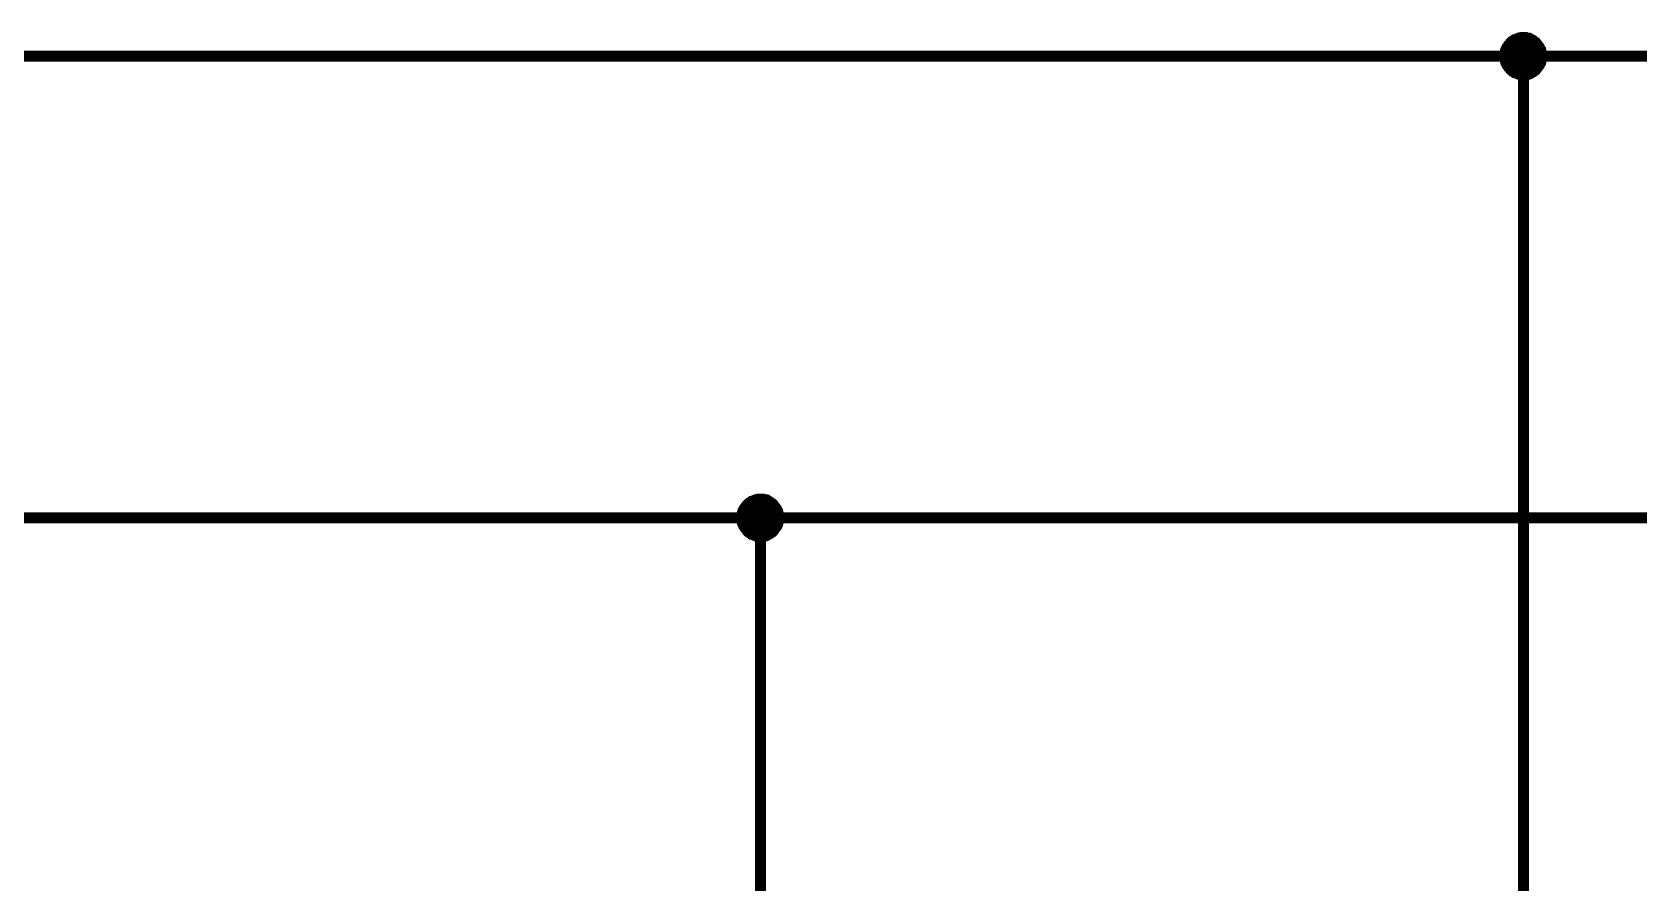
# Model space of a CAD drawing. Header units: millimetres. Extents: x 0 to 420, y 0 to 297.
# Drawn here: x 274.26 to 318.46, y 244.06 to 267.46 of the extents above; entities that cross this region are included whole.
import ezdxf

# ---------------------------------------------------------------- set-up
doc = ezdxf.new("R2010")
doc.units = ezdxf.units.MM
doc.header["$MEASUREMENT"] = 0
doc.layers.add('Sheet', color=255, linetype='Continuous')

msp = doc.modelspace()

# ---------------------------------------------------------------- linework, layer by layer
at = {"layer": 'Sheet', "color": 0}
for points, const_width in [([(314.772, 266.8), (314.772, 266.83), (314.772, 266.859), (314.772, 266.873), (314.786, 266.903), (314.786, 266.932), (314.801, 266.946), (314.801, 266.976), (314.815, 266.99), (314.815, 267.019), (314.83, 267.049), (314.845, 267.063), (314.859, 267.078), (314.874, 267.107), (314.888, 267.122), (314.903, 267.136), (314.918, 267.165), (314.932, 267.18), (314.947, 267.194), (314.976, 267.209), (314.99, 267.224), (315.02, 267.238), (315.034, 267.253), (315.063, 267.253), (315.078, 267.267), (315.107, 267.282), (315.122, 267.282), (315.151, 267.297), (315.18, 267.297), (315.209, 267.311), (315.224, 267.311), (315.253, 267.311), (315.282, 267.311)], 0.3), ([(314.772, 266.8), (314.772, 266.83), (314.772, 266.859), (314.772, 266.873), (314.786, 266.903), (314.786, 266.932), (314.801, 266.946), (314.801, 266.976), (314.815, 266.99), (314.815, 267.019), (314.83, 267.049), (314.845, 267.063), (314.859, 267.078), (314.874, 267.107), (314.888, 267.122), (314.903, 267.136), (314.918, 267.165), (314.932, 267.18), (314.947, 267.194), (314.976, 267.209), (314.99, 267.224), (315.02, 267.238), (315.034, 267.253), (315.063, 267.253), (315.078, 267.267), (315.107, 267.282), (315.122, 267.282), (315.151, 267.297), (315.18, 267.297), (315.209, 267.311), (315.224, 267.311), (315.253, 267.311), (315.282, 267.311)], 0.3), ([(314.772, 266.8), (314.772, 266.83), (314.772, 266.859), (314.772, 266.873), (314.786, 266.903), (314.786, 266.932), (314.801, 266.946), (314.801, 266.976), (314.815, 266.99), (314.815, 267.019), (314.83, 267.049), (314.845, 267.063), (314.859, 267.078), (314.874, 267.107), (314.888, 267.122), (314.903, 267.136), (314.918, 267.165), (314.932, 267.18), (314.947, 267.194), (314.976, 267.209), (314.99, 267.224), (315.02, 267.238), (315.034, 267.253), (315.063, 267.253), (315.078, 267.267), (315.107, 267.282), (315.122, 267.282), (315.151, 267.297), (315.18, 267.297), (315.209, 267.311), (315.224, 267.311), (315.253, 267.311), (315.282, 267.311)], 0.3), ([(314.772, 266.8), (314.772, 266.83), (314.772, 266.859), (314.772, 266.873), (314.786, 266.903), (314.786, 266.932), (314.801, 266.946), (314.801, 266.976), (314.815, 266.99), (314.815, 267.019), (314.83, 267.049), (314.845, 267.063), (314.859, 267.078), (314.874, 267.107), (314.888, 267.122), (314.903, 267.136), (314.918, 267.165), (314.932, 267.18), (314.947, 267.194), (314.976, 267.209), (314.99, 267.224), (315.02, 267.238), (315.034, 267.253), (315.063, 267.253), (315.078, 267.267), (315.107, 267.282), (315.122, 267.282), (315.151, 267.297), (315.18, 267.297), (315.209, 267.311), (315.224, 267.311), (315.253, 267.311), (315.282, 267.311)], 0.3), ([(314.772, 266.8), (314.772, 266.83), (314.772, 266.859), (314.772, 266.873), (314.786, 266.903), (314.786, 266.932), (314.801, 266.946), (314.801, 266.976), (314.815, 266.99), (314.815, 267.019), (314.83, 267.049), (314.845, 267.063), (314.859, 267.078), (314.874, 267.107), (314.888, 267.122), (314.903, 267.136), (314.918, 267.165), (314.932, 267.18), (314.947, 267.194), (314.976, 267.209), (314.99, 267.224), (315.02, 267.238), (315.034, 267.253), (315.063, 267.253), (315.078, 267.267), (315.107, 267.282), (315.122, 267.282), (315.151, 267.297), (315.18, 267.297), (315.209, 267.311), (315.224, 267.311), (315.253, 267.311), (315.282, 267.311)], 0.3), ([(314.772, 266.8), (314.772, 266.83), (314.772, 266.859), (314.772, 266.873), (314.786, 266.903), (314.786, 266.932), (314.801, 266.946), (314.801, 266.976), (314.815, 266.99), (314.815, 267.019), (314.83, 267.049), (314.845, 267.063), (314.859, 267.078), (314.874, 267.107), (314.888, 267.122), (314.903, 267.136), (314.918, 267.165), (314.932, 267.18), (314.947, 267.194), (314.976, 267.209), (314.99, 267.224), (315.02, 267.238), (315.034, 267.253), (315.063, 267.253), (315.078, 267.267), (315.107, 267.282), (315.122, 267.282), (315.151, 267.297), (315.18, 267.297), (315.209, 267.311), (315.224, 267.311), (315.253, 267.311), (315.282, 267.311)], 0.3), ([(315.282, 267.311), (315.282, 267.311)], 0.3), ([(315.282, 267.311), (315.311, 267.311), (315.34, 267.311), (315.355, 267.311), (315.384, 267.297), (315.413, 267.297), (315.428, 267.282), (315.457, 267.282), (315.472, 267.267), (315.501, 267.253), (315.515, 267.253), (315.545, 267.238), (315.559, 267.224), (315.574, 267.209), (315.603, 267.194), (315.618, 267.18), (315.632, 267.165), (315.647, 267.136), (315.661, 267.122), (315.676, 267.107), (315.69, 267.078), (315.705, 267.063), (315.72, 267.049), (315.734, 267.019), (315.734, 266.99), (315.749, 266.976), (315.749, 266.946), (315.763, 266.932), (315.763, 266.903), (315.778, 266.873), (315.778, 266.859), (315.778, 266.83), (315.778, 266.8)], 0.3), ([(315.282, 267.311), (315.282, 267.311)], 0.3), ([(315.282, 267.311), (315.311, 267.311), (315.34, 267.311), (315.355, 267.311), (315.384, 267.297), (315.413, 267.297), (315.428, 267.282), (315.457, 267.282), (315.472, 267.267), (315.501, 267.253), (315.515, 267.253), (315.545, 267.238), (315.559, 267.224), (315.574, 267.209), (315.603, 267.194), (315.618, 267.18), (315.632, 267.165), (315.647, 267.136), (315.661, 267.122), (315.676, 267.107), (315.69, 267.078), (315.705, 267.063), (315.72, 267.049), (315.734, 267.019), (315.734, 266.99), (315.749, 266.976), (315.749, 266.946), (315.763, 266.932), (315.763, 266.903), (315.778, 266.873), (315.778, 266.859), (315.778, 266.83), (315.778, 266.8)], 0.3), ([(315.282, 267.311), (315.282, 267.311)], 0.3), ([(315.282, 267.311), (315.311, 267.311), (315.34, 267.311), (315.355, 267.311), (315.384, 267.297), (315.413, 267.297), (315.428, 267.282), (315.457, 267.282), (315.472, 267.267), (315.501, 267.253), (315.515, 267.253), (315.545, 267.238), (315.559, 267.224), (315.574, 267.209), (315.603, 267.194), (315.618, 267.18), (315.632, 267.165), (315.647, 267.136), (315.661, 267.122), (315.676, 267.107), (315.69, 267.078), (315.705, 267.063), (315.72, 267.049), (315.734, 267.019), (315.734, 266.99), (315.749, 266.976), (315.749, 266.946), (315.763, 266.932), (315.763, 266.903), (315.778, 266.873), (315.778, 266.859), (315.778, 266.83), (315.778, 266.8)], 0.3), ([(315.282, 267.311), (315.282, 267.311)], 0.3), ([(315.282, 267.311), (315.311, 267.311), (315.34, 267.311), (315.355, 267.311), (315.384, 267.297), (315.413, 267.297), (315.428, 267.282), (315.457, 267.282), (315.472, 267.267), (315.501, 267.253), (315.515, 267.253), (315.545, 267.238), (315.559, 267.224), (315.574, 267.209), (315.603, 267.194), (315.618, 267.18), (315.632, 267.165), (315.647, 267.136), (315.661, 267.122), (315.676, 267.107), (315.69, 267.078), (315.705, 267.063), (315.72, 267.049), (315.734, 267.019), (315.734, 266.99), (315.749, 266.976), (315.749, 266.946), (315.763, 266.932), (315.763, 266.903), (315.778, 266.873), (315.778, 266.859), (315.778, 266.83), (315.778, 266.8)], 0.3), ([(315.282, 267.311), (315.282, 267.311)], 0.3), ([(315.282, 267.311), (315.311, 267.311), (315.34, 267.311), (315.355, 267.311), (315.384, 267.297), (315.413, 267.297), (315.428, 267.282), (315.457, 267.282), (315.472, 267.267), (315.501, 267.253), (315.515, 267.253), (315.545, 267.238), (315.559, 267.224), (315.574, 267.209), (315.603, 267.194), (315.618, 267.18), (315.632, 267.165), (315.647, 267.136), (315.661, 267.122), (315.676, 267.107), (315.69, 267.078), (315.705, 267.063), (315.72, 267.049), (315.734, 267.019), (315.734, 266.99), (315.749, 266.976), (315.749, 266.946), (315.763, 266.932), (315.763, 266.903), (315.778, 266.873), (315.778, 266.859), (315.778, 266.83), (315.778, 266.8)], 0.3), ([(315.282, 267.311), (315.282, 267.311)], 0.3), ([(315.282, 267.311), (315.311, 267.311), (315.34, 267.311), (315.355, 267.311), (315.384, 267.297), (315.413, 267.297), (315.428, 267.282), (315.457, 267.282), (315.472, 267.267), (315.501, 267.253), (315.515, 267.253), (315.545, 267.238), (315.559, 267.224), (315.574, 267.209), (315.603, 267.194), (315.618, 267.18), (315.632, 267.165), (315.647, 267.136), (315.661, 267.122), (315.676, 267.107), (315.69, 267.078), (315.705, 267.063), (315.72, 267.049), (315.734, 267.019), (315.734, 266.99), (315.749, 266.976), (315.749, 266.946), (315.763, 266.932), (315.763, 266.903), (315.778, 266.873), (315.778, 266.859), (315.778, 266.83), (315.778, 266.8)], 0.3), ([(167.232, 266.8), (315.282, 266.8)], 0.3), ([(315.282, 266.29), (315.253, 266.29), (315.224, 266.29), (315.209, 266.29), (315.18, 266.304), (315.151, 266.304), (315.122, 266.319), (315.107, 266.319), (315.078, 266.333), (315.063, 266.348), (315.034, 266.348), (315.02, 266.363), (314.99, 266.377), (314.976, 266.392), (314.947, 266.406), (314.932, 266.421), (314.918, 266.436), (314.903, 266.465), (314.888, 266.479), (314.874, 266.494), (314.859, 266.523), (314.845, 266.538), (314.83, 266.552), (314.815, 266.582), (314.815, 266.611), (314.801, 266.625), (314.801, 266.655), (314.786, 266.669), (314.786, 266.698), (314.772, 266.727), (314.772, 266.742), (314.772, 266.771), (314.772, 266.8)], 0.3), ([(314.772, 266.8), (314.772, 266.8)], 0.3), ([(315.282, 266.29), (315.253, 266.29), (315.224, 266.29), (315.209, 266.29), (315.18, 266.304), (315.151, 266.304), (315.122, 266.319), (315.107, 266.319), (315.078, 266.333), (315.063, 266.348), (315.034, 266.348), (315.02, 266.363), (314.99, 266.377), (314.976, 266.392), (314.947, 266.406), (314.932, 266.421), (314.918, 266.436), (314.903, 266.465), (314.888, 266.479), (314.874, 266.494), (314.859, 266.523), (314.845, 266.538), (314.83, 266.552), (314.815, 266.582), (314.815, 266.611), (314.801, 266.625), (314.801, 266.655), (314.786, 266.669), (314.786, 266.698), (314.772, 266.727), (314.772, 266.742), (314.772, 266.771), (314.772, 266.8)], 0.3), ([(314.772, 266.8), (314.772, 266.8)], 0.3), ([(315.282, 266.29), (315.253, 266.29), (315.224, 266.29), (315.209, 266.29), (315.18, 266.304), (315.151, 266.304), (315.122, 266.319), (315.107, 266.319), (315.078, 266.333), (315.063, 266.348), (315.034, 266.348), (315.02, 266.363), (314.99, 266.377), (314.976, 266.392), (314.947, 266.406), (314.932, 266.421), (314.918, 266.436), (314.903, 266.465), (314.888, 266.479), (314.874, 266.494), (314.859, 266.523), (314.845, 266.538), (314.83, 266.552), (314.815, 266.582), (314.815, 266.611), (314.801, 266.625), (314.801, 266.655), (314.786, 266.669), (314.786, 266.698), (314.772, 266.727), (314.772, 266.742), (314.772, 266.771), (314.772, 266.8)], 0.3), ([(314.772, 266.8), (314.772, 266.8)], 0.3), ([(315.282, 266.29), (315.253, 266.29), (315.224, 266.29), (315.209, 266.29), (315.18, 266.304), (315.151, 266.304), (315.122, 266.319), (315.107, 266.319), (315.078, 266.333), (315.063, 266.348), (315.034, 266.348), (315.02, 266.363), (314.99, 266.377), (314.976, 266.392), (314.947, 266.406), (314.932, 266.421), (314.918, 266.436), (314.903, 266.465), (314.888, 266.479), (314.874, 266.494), (314.859, 266.523), (314.845, 266.538), (314.83, 266.552), (314.815, 266.582), (314.815, 266.611), (314.801, 266.625), (314.801, 266.655), (314.786, 266.669), (314.786, 266.698), (314.772, 266.727), (314.772, 266.742), (314.772, 266.771), (314.772, 266.8)], 0.3), ([(314.772, 266.8), (314.772, 266.8)], 0.3), ([(315.282, 266.29), (315.253, 266.29), (315.224, 266.29), (315.209, 266.29), (315.18, 266.304), (315.151, 266.304), (315.122, 266.319), (315.107, 266.319), (315.078, 266.333), (315.063, 266.348), (315.034, 266.348), (315.02, 266.363), (314.99, 266.377), (314.976, 266.392), (314.947, 266.406), (314.932, 266.421), (314.918, 266.436), (314.903, 266.465), (314.888, 266.479), (314.874, 266.494), (314.859, 266.523), (314.845, 266.538), (314.83, 266.552), (314.815, 266.582), (314.815, 266.611), (314.801, 266.625), (314.801, 266.655), (314.786, 266.669), (314.786, 266.698), (314.772, 266.727), (314.772, 266.742), (314.772, 266.771), (314.772, 266.8)], 0.3), ([(314.772, 266.8), (314.772, 266.8)], 0.3), ([(315.282, 266.29), (315.253, 266.29), (315.224, 266.29), (315.209, 266.29), (315.18, 266.304), (315.151, 266.304), (315.122, 266.319), (315.107, 266.319), (315.078, 266.333), (315.063, 266.348), (315.034, 266.348), (315.02, 266.363), (314.99, 266.377), (314.976, 266.392), (314.947, 266.406), (314.932, 266.421), (314.918, 266.436), (314.903, 266.465), (314.888, 266.479), (314.874, 266.494), (314.859, 266.523), (314.845, 266.538), (314.83, 266.552), (314.815, 266.582), (314.815, 266.611), (314.801, 266.625), (314.801, 266.655), (314.786, 266.669), (314.786, 266.698), (314.772, 266.727), (314.772, 266.742), (314.772, 266.771), (314.772, 266.8)], 0.3), ([(314.772, 266.8), (314.772, 266.8)], 0.3), ([(314.772, 266.8), (314.772, 266.83), (314.772, 266.859), (314.772, 266.873), (314.786, 266.903), (314.786, 266.932), (314.801, 266.946), (314.801, 266.976), (314.815, 266.99), (314.815, 267.019), (314.83, 267.049), (314.845, 267.063), (314.859, 267.078), (314.874, 267.107), (314.888, 267.122), (314.903, 267.136), (314.918, 267.165), (314.932, 267.18), (314.947, 267.194), (314.976, 267.209), (314.99, 267.224), (315.02, 267.238), (315.034, 267.253), (315.063, 267.253), (315.078, 267.267), (315.107, 267.282), (315.122, 267.282), (315.151, 267.297), (315.18, 267.297), (315.209, 267.311), (315.224, 267.311), (315.253, 267.311), (315.282, 267.311)], 0.0991), ([(314.772, 266.8), (314.772, 266.83), (314.772, 266.859), (314.772, 266.873), (314.786, 266.903), (314.786, 266.932), (314.801, 266.946), (314.801, 266.976), (314.815, 266.99), (314.815, 267.019), (314.83, 267.049), (314.845, 267.063), (314.859, 267.078), (314.874, 267.107), (314.888, 267.122), (314.903, 267.136), (314.918, 267.165), (314.932, 267.18), (314.947, 267.194), (314.976, 267.209), (314.99, 267.224), (315.02, 267.238), (315.034, 267.253), (315.063, 267.253), (315.078, 267.267), (315.107, 267.282), (315.122, 267.282), (315.151, 267.297), (315.18, 267.297), (315.209, 267.311), (315.224, 267.311), (315.253, 267.311), (315.282, 267.311)], 0.0991), ([(315.778, 266.8), (315.778, 266.771), (315.778, 266.742), (315.778, 266.727), (315.763, 266.698), (315.763, 266.669), (315.749, 266.655), (315.749, 266.625), (315.734, 266.611), (315.734, 266.582), (315.72, 266.552), (315.705, 266.538), (315.69, 266.523), (315.676, 266.494), (315.661, 266.479), (315.647, 266.465), (315.632, 266.436), (315.618, 266.421), (315.603, 266.406), (315.574, 266.392), (315.559, 266.377), (315.545, 266.363), (315.515, 266.348), (315.501, 266.348), (315.472, 266.333), (315.457, 266.319), (315.428, 266.319), (315.413, 266.304), (315.384, 266.304), (315.355, 266.29), (315.34, 266.29), (315.311, 266.29), (315.282, 266.29)], 0.3), ([(315.282, 170.471), (315.282, 266.8), (325.126, 266.8)], 0.3), ([(315.778, 266.8), (315.778, 266.771), (315.778, 266.742), (315.778, 266.727), (315.763, 266.698), (315.763, 266.669), (315.749, 266.655), (315.749, 266.625), (315.734, 266.611), (315.734, 266.582), (315.72, 266.552), (315.705, 266.538), (315.69, 266.523), (315.676, 266.494), (315.661, 266.479), (315.647, 266.465), (315.632, 266.436), (315.618, 266.421), (315.603, 266.406), (315.574, 266.392), (315.559, 266.377), (315.545, 266.363), (315.515, 266.348), (315.501, 266.348), (315.472, 266.333), (315.457, 266.319), (315.428, 266.319), (315.413, 266.304), (315.384, 266.304), (315.355, 266.29), (315.34, 266.29), (315.311, 266.29), (315.282, 266.29)], 0.3), ([(315.778, 266.8), (315.778, 266.771), (315.778, 266.742), (315.778, 266.727), (315.763, 266.698), (315.763, 266.669), (315.749, 266.655), (315.749, 266.625), (315.734, 266.611), (315.734, 266.582), (315.72, 266.552), (315.705, 266.538), (315.69, 266.523), (315.676, 266.494), (315.661, 266.479), (315.647, 266.465), (315.632, 266.436), (315.618, 266.421), (315.603, 266.406), (315.574, 266.392), (315.559, 266.377), (315.545, 266.363), (315.515, 266.348), (315.501, 266.348), (315.472, 266.333), (315.457, 266.319), (315.428, 266.319), (315.413, 266.304), (315.384, 266.304), (315.355, 266.29), (315.34, 266.29), (315.311, 266.29), (315.282, 266.29)], 0.3), ([(315.778, 266.8), (315.778, 266.771), (315.778, 266.742), (315.778, 266.727), (315.763, 266.698), (315.763, 266.669), (315.749, 266.655), (315.749, 266.625), (315.734, 266.611), (315.734, 266.582), (315.72, 266.552), (315.705, 266.538), (315.69, 266.523), (315.676, 266.494), (315.661, 266.479), (315.647, 266.465), (315.632, 266.436), (315.618, 266.421), (315.603, 266.406), (315.574, 266.392), (315.559, 266.377), (315.545, 266.363), (315.515, 266.348), (315.501, 266.348), (315.472, 266.333), (315.457, 266.319), (315.428, 266.319), (315.413, 266.304), (315.384, 266.304), (315.355, 266.29), (315.34, 266.29), (315.311, 266.29), (315.282, 266.29)], 0.3), ([(315.778, 266.8), (315.778, 266.771), (315.778, 266.742), (315.778, 266.727), (315.763, 266.698), (315.763, 266.669), (315.749, 266.655), (315.749, 266.625), (315.734, 266.611), (315.734, 266.582), (315.72, 266.552), (315.705, 266.538), (315.69, 266.523), (315.676, 266.494), (315.661, 266.479), (315.647, 266.465), (315.632, 266.436), (315.618, 266.421), (315.603, 266.406), (315.574, 266.392), (315.559, 266.377), (315.545, 266.363), (315.515, 266.348), (315.501, 266.348), (315.472, 266.333), (315.457, 266.319), (315.428, 266.319), (315.413, 266.304), (315.384, 266.304), (315.355, 266.29), (315.34, 266.29), (315.311, 266.29), (315.282, 266.29)], 0.3), ([(315.778, 266.8), (315.778, 266.771), (315.778, 266.742), (315.778, 266.727), (315.763, 266.698), (315.763, 266.669), (315.749, 266.655), (315.749, 266.625), (315.734, 266.611), (315.734, 266.582), (315.72, 266.552), (315.705, 266.538), (315.69, 266.523), (315.676, 266.494), (315.661, 266.479), (315.647, 266.465), (315.632, 266.436), (315.618, 266.421), (315.603, 266.406), (315.574, 266.392), (315.559, 266.377), (315.545, 266.363), (315.515, 266.348), (315.501, 266.348), (315.472, 266.333), (315.457, 266.319), (315.428, 266.319), (315.413, 266.304), (315.384, 266.304), (315.355, 266.29), (315.34, 266.29), (315.311, 266.29), (315.282, 266.29)], 0.3), ([(315.282, 267.311), (315.282, 267.311)], 0.0991), ([(315.282, 267.311), (315.311, 267.311), (315.34, 267.311), (315.355, 267.311), (315.384, 267.297), (315.413, 267.297), (315.428, 267.282), (315.457, 267.282), (315.472, 267.267), (315.501, 267.253), (315.515, 267.253), (315.545, 267.238), (315.559, 267.224), (315.574, 267.209), (315.603, 267.194), (315.618, 267.18), (315.632, 267.165), (315.647, 267.136), (315.661, 267.122), (315.676, 267.107), (315.69, 267.078), (315.705, 267.063), (315.72, 267.049), (315.734, 267.019), (315.734, 266.99), (315.749, 266.976), (315.749, 266.946), (315.763, 266.932), (315.763, 266.903), (315.778, 266.873), (315.778, 266.859), (315.778, 266.83), (315.778, 266.8)], 0.0991), ([(315.282, 267.311), (315.282, 267.311)], 0.0991), ([(315.282, 267.311), (315.311, 267.311), (315.34, 267.311), (315.355, 267.311), (315.384, 267.297), (315.413, 267.297), (315.428, 267.282), (315.457, 267.282), (315.472, 267.267), (315.501, 267.253), (315.515, 267.253), (315.545, 267.238), (315.559, 267.224), (315.574, 267.209), (315.603, 267.194), (315.618, 267.18), (315.632, 267.165), (315.647, 267.136), (315.661, 267.122), (315.676, 267.107), (315.69, 267.078), (315.705, 267.063), (315.72, 267.049), (315.734, 267.019), (315.734, 266.99), (315.749, 266.976), (315.749, 266.946), (315.763, 266.932), (315.763, 266.903), (315.778, 266.873), (315.778, 266.859), (315.778, 266.83), (315.778, 266.8)], 0.0991), ([(315.778, 266.8), (315.778, 266.8), (315.778, 266.8), (315.778, 266.8), (315.778, 266.8), (315.778, 266.8), (315.778, 266.8), (315.778, 266.8), (315.778, 266.8), (315.778, 266.8), (315.778, 266.8), (315.778, 266.8), (315.778, 266.8), (315.778, 266.8), (315.778, 266.8), (315.778, 266.8), (315.778, 266.8), (315.778, 266.8), (315.778, 266.8), (315.778, 266.8), (315.778, 266.8), (315.778, 266.8), (315.778, 266.8), (315.778, 266.8), (315.778, 266.8), (315.778, 266.8), (315.778, 266.8), (315.778, 266.8), (315.778, 266.8), (315.778, 266.8), (315.778, 266.8), (315.778, 266.8), (315.778, 266.8)], 0.3), ([(315.778, 266.8), (315.778, 266.8)], 0.3), ([(315.778, 266.8), (315.778, 266.8), (315.778, 266.8), (315.778, 266.8), (315.778, 266.8), (315.778, 266.8), (315.778, 266.8), (315.778, 266.8), (315.778, 266.8), (315.778, 266.8), (315.778, 266.8), (315.778, 266.8), (315.778, 266.8), (315.778, 266.8), (315.778, 266.8), (315.778, 266.8), (315.778, 266.8), (315.778, 266.8), (315.778, 266.8), (315.778, 266.8), (315.778, 266.8), (315.778, 266.8), (315.778, 266.8), (315.778, 266.8), (315.778, 266.8), (315.778, 266.8), (315.778, 266.8), (315.778, 266.8), (315.778, 266.8), (315.778, 266.8), (315.778, 266.8), (315.778, 266.8), (315.778, 266.8)], 0.3), ([(315.778, 266.8), (315.778, 266.8)], 0.3), ([(315.778, 266.8), (315.778, 266.8), (315.778, 266.8), (315.778, 266.8), (315.778, 266.8), (315.778, 266.8), (315.778, 266.8), (315.778, 266.8), (315.778, 266.8), (315.778, 266.8), (315.778, 266.8), (315.778, 266.8), (315.778, 266.8), (315.778, 266.8), (315.778, 266.8), (315.778, 266.8), (315.778, 266.8), (315.778, 266.8), (315.778, 266.8), (315.778, 266.8), (315.778, 266.8), (315.778, 266.8), (315.778, 266.8), (315.778, 266.8), (315.778, 266.8), (315.778, 266.8), (315.778, 266.8), (315.778, 266.8), (315.778, 266.8), (315.778, 266.8), (315.778, 266.8), (315.778, 266.8), (315.778, 266.8)], 0.3), ([(315.778, 266.8), (315.778, 266.8)], 0.3), ([(315.778, 266.8), (315.778, 266.8), (315.778, 266.8), (315.778, 266.8), (315.778, 266.8), (315.778, 266.8), (315.778, 266.8), (315.778, 266.8), (315.778, 266.8), (315.778, 266.8), (315.778, 266.8), (315.778, 266.8), (315.778, 266.8), (315.778, 266.8), (315.778, 266.8), (315.778, 266.8), (315.778, 266.8), (315.778, 266.8), (315.778, 266.8), (315.778, 266.8), (315.778, 266.8), (315.778, 266.8), (315.778, 266.8), (315.778, 266.8), (315.778, 266.8), (315.778, 266.8), (315.778, 266.8), (315.778, 266.8), (315.778, 266.8), (315.778, 266.8), (315.778, 266.8), (315.778, 266.8), (315.778, 266.8)], 0.3), ([(315.778, 266.8), (315.778, 266.8)], 0.3), ([(315.778, 266.8), (315.778, 266.8), (315.778, 266.8), (315.778, 266.8), (315.778, 266.8), (315.778, 266.8), (315.778, 266.8), (315.778, 266.8), (315.778, 266.8), (315.778, 266.8), (315.778, 266.8), (315.778, 266.8), (315.778, 266.8), (315.778, 266.8), (315.778, 266.8), (315.778, 266.8), (315.778, 266.8), (315.778, 266.8), (315.778, 266.8), (315.778, 266.8), (315.778, 266.8), (315.778, 266.8), (315.778, 266.8), (315.778, 266.8), (315.778, 266.8), (315.778, 266.8), (315.778, 266.8), (315.778, 266.8), (315.778, 266.8), (315.778, 266.8), (315.778, 266.8), (315.778, 266.8), (315.778, 266.8)], 0.3), ([(315.778, 266.8), (315.778, 266.8)], 0.3), ([(315.778, 266.8), (315.778, 266.8), (315.778, 266.8), (315.778, 266.8), (315.778, 266.8), (315.778, 266.8), (315.778, 266.8), (315.778, 266.8), (315.778, 266.8), (315.778, 266.8), (315.778, 266.8), (315.778, 266.8), (315.778, 266.8), (315.778, 266.8), (315.778, 266.8), (315.778, 266.8), (315.778, 266.8), (315.778, 266.8), (315.778, 266.8), (315.778, 266.8), (315.778, 266.8), (315.778, 266.8), (315.778, 266.8), (315.778, 266.8), (315.778, 266.8), (315.778, 266.8), (315.778, 266.8), (315.778, 266.8), (315.778, 266.8), (315.778, 266.8), (315.778, 266.8), (315.778, 266.8), (315.778, 266.8)], 0.3), ([(315.778, 266.8), (315.778, 266.8)], 0.3), ([(315.282, 266.29), (315.253, 266.29), (315.224, 266.29), (315.209, 266.29), (315.18, 266.304), (315.151, 266.304), (315.122, 266.319), (315.107, 266.319), (315.078, 266.333), (315.063, 266.348), (315.034, 266.348), (315.02, 266.363), (314.99, 266.377), (314.976, 266.392), (314.947, 266.406), (314.932, 266.421), (314.918, 266.436), (314.903, 266.465), (314.888, 266.479), (314.874, 266.494), (314.859, 266.523), (314.845, 266.538), (314.83, 266.552), (314.815, 266.582), (314.815, 266.611), (314.801, 266.625), (314.801, 266.655), (314.786, 266.669), (314.786, 266.698), (314.772, 266.727), (314.772, 266.742), (314.772, 266.771), (314.772, 266.8)], 0.0991), ([(314.772, 266.8), (314.772, 266.8)], 0.0991), ([(315.282, 266.29), (315.253, 266.29), (315.224, 266.29), (315.209, 266.29), (315.18, 266.304), (315.151, 266.304), (315.122, 266.319), (315.107, 266.319), (315.078, 266.333), (315.063, 266.348), (315.034, 266.348), (315.02, 266.363), (314.99, 266.377), (314.976, 266.392), (314.947, 266.406), (314.932, 266.421), (314.918, 266.436), (314.903, 266.465), (314.888, 266.479), (314.874, 266.494), (314.859, 266.523), (314.845, 266.538), (314.83, 266.552), (314.815, 266.582), (314.815, 266.611), (314.801, 266.625), (314.801, 266.655), (314.786, 266.669), (314.786, 266.698), (314.772, 266.727), (314.772, 266.742), (314.772, 266.771), (314.772, 266.8)], 0.0991), ([(314.772, 266.8), (314.772, 266.8)], 0.0991), ([(315.778, 266.8), (315.778, 266.771), (315.778, 266.742), (315.778, 266.727), (315.763, 266.698), (315.763, 266.669), (315.749, 266.655), (315.749, 266.625), (315.734, 266.611), (315.734, 266.582), (315.72, 266.552), (315.705, 266.538), (315.69, 266.523), (315.676, 266.494), (315.661, 266.479), (315.647, 266.465), (315.632, 266.436), (315.618, 266.421), (315.603, 266.406), (315.574, 266.392), (315.559, 266.377), (315.545, 266.363), (315.515, 266.348), (315.501, 266.348), (315.472, 266.333), (315.457, 266.319), (315.428, 266.319), (315.413, 266.304), (315.384, 266.304), (315.355, 266.29), (315.34, 266.29), (315.311, 266.29), (315.282, 266.29)], 0.0991), ([(315.778, 266.8), (315.778, 266.771), (315.778, 266.742), (315.778, 266.727), (315.763, 266.698), (315.763, 266.669), (315.749, 266.655), (315.749, 266.625), (315.734, 266.611), (315.734, 266.582), (315.72, 266.552), (315.705, 266.538), (315.69, 266.523), (315.676, 266.494), (315.661, 266.479), (315.647, 266.465), (315.632, 266.436), (315.618, 266.421), (315.603, 266.406), (315.574, 266.392), (315.559, 266.377), (315.545, 266.363), (315.515, 266.348), (315.501, 266.348), (315.472, 266.333), (315.457, 266.319), (315.428, 266.319), (315.413, 266.304), (315.384, 266.304), (315.355, 266.29), (315.34, 266.29), (315.311, 266.29), (315.282, 266.29)], 0.0991), ([(315.778, 266.8), (315.778, 266.8), (315.778, 266.8), (315.778, 266.8), (315.778, 266.8), (315.778, 266.8), (315.778, 266.8), (315.778, 266.8), (315.778, 266.8), (315.778, 266.8), (315.778, 266.8), (315.778, 266.8), (315.778, 266.8), (315.778, 266.8), (315.778, 266.8), (315.778, 266.8), (315.778, 266.8), (315.778, 266.8), (315.778, 266.8), (315.778, 266.8), (315.778, 266.8), (315.778, 266.8), (315.778, 266.8), (315.778, 266.8), (315.778, 266.8), (315.778, 266.8), (315.778, 266.8), (315.778, 266.8), (315.778, 266.8), (315.778, 266.8), (315.778, 266.8), (315.778, 266.8), (315.778, 266.8)], 0.0991), ([(315.778, 266.8), (315.778, 266.8)], 0.0991), ([(315.778, 266.8), (315.778, 266.8), (315.778, 266.8), (315.778, 266.8), (315.778, 266.8), (315.778, 266.8), (315.778, 266.8), (315.778, 266.8), (315.778, 266.8), (315.778, 266.8), (315.778, 266.8), (315.778, 266.8), (315.778, 266.8), (315.778, 266.8), (315.778, 266.8), (315.778, 266.8), (315.778, 266.8), (315.778, 266.8), (315.778, 266.8), (315.778, 266.8), (315.778, 266.8), (315.778, 266.8), (315.778, 266.8), (315.778, 266.8), (315.778, 266.8), (315.778, 266.8), (315.778, 266.8), (315.778, 266.8), (315.778, 266.8), (315.778, 266.8), (315.778, 266.8), (315.778, 266.8), (315.778, 266.8)], 0.0991), ([(315.778, 266.8), (315.778, 266.8)], 0.0991), ([(293.786, 254.104), (293.786, 254.134), (293.786, 254.163), (293.786, 254.177), (293.801, 254.207), (293.801, 254.236), (293.815, 254.25), (293.815, 254.28), (293.83, 254.294), (293.83, 254.323), (293.845, 254.352), (293.859, 254.367), (293.874, 254.382), (293.888, 254.411), (293.903, 254.425), (293.918, 254.44), (293.932, 254.469), (293.947, 254.484), (293.961, 254.498), (293.99, 254.513), (294.005, 254.528), (294.034, 254.542), (294.049, 254.557), (294.078, 254.557), (294.093, 254.571), (294.122, 254.586), (294.136, 254.586), (294.165, 254.601), (294.195, 254.601), (294.224, 254.615), (294.238, 254.615), (294.268, 254.615), (294.297, 254.615)], 0.3), ([(293.786, 254.104), (293.786, 254.134), (293.786, 254.163), (293.786, 254.177), (293.801, 254.207), (293.801, 254.236), (293.815, 254.25), (293.815, 254.28), (293.83, 254.294), (293.83, 254.323), (293.845, 254.352), (293.859, 254.367), (293.874, 254.382), (293.888, 254.411), (293.903, 254.425), (293.918, 254.44), (293.932, 254.469), (293.947, 254.484), (293.961, 254.498), (293.99, 254.513), (294.005, 254.528), (294.034, 254.542), (294.049, 254.557), (294.078, 254.557), (294.093, 254.571), (294.122, 254.586), (294.136, 254.586), (294.165, 254.601), (294.195, 254.601), (294.224, 254.615), (294.238, 254.615), (294.268, 254.615), (294.297, 254.615)], 0.3), ([(293.786, 254.104), (293.786, 254.134), (293.786, 254.163), (293.786, 254.177), (293.801, 254.207), (293.801, 254.236), (293.815, 254.25), (293.815, 254.28), (293.83, 254.294), (293.83, 254.323), (293.845, 254.352), (293.859, 254.367), (293.874, 254.382), (293.888, 254.411), (293.903, 254.425), (293.918, 254.44), (293.932, 254.469), (293.947, 254.484), (293.961, 254.498), (293.99, 254.513), (294.005, 254.528), (294.034, 254.542), (294.049, 254.557), (294.078, 254.557), (294.093, 254.571), (294.122, 254.586), (294.136, 254.586), (294.165, 254.601), (294.195, 254.601), (294.224, 254.615), (294.238, 254.615), (294.268, 254.615), (294.297, 254.615)], 0.3), ([(293.786, 254.104), (293.786, 254.134), (293.786, 254.163), (293.786, 254.177), (293.801, 254.207), (293.801, 254.236), (293.815, 254.25), (293.815, 254.28), (293.83, 254.294), (293.83, 254.323), (293.845, 254.352), (293.859, 254.367), (293.874, 254.382), (293.888, 254.411), (293.903, 254.425), (293.918, 254.44), (293.932, 254.469), (293.947, 254.484), (293.961, 254.498), (293.99, 254.513), (294.005, 254.528), (294.034, 254.542), (294.049, 254.557), (294.078, 254.557), (294.093, 254.571), (294.122, 254.586), (294.136, 254.586), (294.165, 254.601), (294.195, 254.601), (294.224, 254.615), (294.238, 254.615), (294.268, 254.615), (294.297, 254.615)], 0.3), ([(293.786, 254.104), (293.786, 254.134), (293.786, 254.163), (293.786, 254.177), (293.801, 254.207), (293.801, 254.236), (293.815, 254.25), (293.815, 254.28), (293.83, 254.294), (293.83, 254.323), (293.845, 254.352), (293.859, 254.367), (293.874, 254.382), (293.888, 254.411), (293.903, 254.425), (293.918, 254.44), (293.932, 254.469), (293.947, 254.484), (293.961, 254.498), (293.99, 254.513), (294.005, 254.528), (294.034, 254.542), (294.049, 254.557), (294.078, 254.557), (294.093, 254.571), (294.122, 254.586), (294.136, 254.586), (294.165, 254.601), (294.195, 254.601), (294.224, 254.615), (294.238, 254.615), (294.268, 254.615), (294.297, 254.615)], 0.3), ([(293.786, 254.104), (293.786, 254.134), (293.786, 254.163), (293.786, 254.177), (293.801, 254.207), (293.801, 254.236), (293.815, 254.25), (293.815, 254.28), (293.83, 254.294), (293.83, 254.323), (293.845, 254.352), (293.859, 254.367), (293.874, 254.382), (293.888, 254.411), (293.903, 254.425), (293.918, 254.44), (293.932, 254.469), (293.947, 254.484), (293.961, 254.498), (293.99, 254.513), (294.005, 254.528), (294.034, 254.542), (294.049, 254.557), (294.078, 254.557), (294.093, 254.571), (294.122, 254.586), (294.136, 254.586), (294.165, 254.601), (294.195, 254.601), (294.224, 254.615), (294.238, 254.615), (294.268, 254.615), (294.297, 254.615)], 0.3), ([(293.786, 254.104), (293.786, 254.134), (293.786, 254.163), (293.786, 254.177), (293.801, 254.207), (293.801, 254.236), (293.815, 254.25), (293.815, 254.28), (293.83, 254.294), (293.83, 254.323), (293.845, 254.352), (293.859, 254.367), (293.874, 254.382), (293.888, 254.411), (293.903, 254.425), (293.918, 254.44), (293.932, 254.469), (293.947, 254.484), (293.961, 254.498), (293.99, 254.513), (294.005, 254.528), (294.034, 254.542), (294.049, 254.557), (294.078, 254.557), (294.093, 254.571), (294.122, 254.586), (294.136, 254.586), (294.165, 254.601), (294.195, 254.601), (294.224, 254.615), (294.238, 254.615), (294.268, 254.615), (294.297, 254.615)], 0.0991), ([(293.786, 254.104), (293.786, 254.134), (293.786, 254.163), (293.786, 254.177), (293.801, 254.207), (293.801, 254.236), (293.815, 254.25), (293.815, 254.28), (293.83, 254.294), (293.83, 254.323), (293.845, 254.352), (293.859, 254.367), (293.874, 254.382), (293.888, 254.411), (293.903, 254.425), (293.918, 254.44), (293.932, 254.469), (293.947, 254.484), (293.961, 254.498), (293.99, 254.513), (294.005, 254.528), (294.034, 254.542), (294.049, 254.557), (294.078, 254.557), (294.093, 254.571), (294.122, 254.586), (294.136, 254.586), (294.165, 254.601), (294.195, 254.601), (294.224, 254.615), (294.238, 254.615), (294.268, 254.615), (294.297, 254.615)], 0.0991), ([(294.297, 254.615), (294.297, 254.615)], 0.3), ([(294.297, 254.615), (294.326, 254.615), (294.355, 254.615), (294.37, 254.615), (294.399, 254.601), (294.428, 254.601), (294.443, 254.586), (294.472, 254.586), (294.486, 254.571), (294.515, 254.557), (294.53, 254.557), (294.559, 254.542), (294.574, 254.528), (294.588, 254.513), (294.618, 254.498), (294.632, 254.484), (294.647, 254.469), (294.661, 254.44), (294.676, 254.425), (294.69, 254.411), (294.705, 254.382), (294.72, 254.367), (294.734, 254.352), (294.749, 254.323), (294.749, 254.294), (294.763, 254.28), (294.763, 254.25), (294.778, 254.236), (294.778, 254.207), (294.793, 254.177), (294.793, 254.163), (294.793, 254.134), (294.793, 254.104)], 0.3), ([(294.297, 254.615), (294.297, 254.615)], 0.3), ([(294.297, 254.615), (294.326, 254.615), (294.355, 254.615), (294.37, 254.615), (294.399, 254.601), (294.428, 254.601), (294.443, 254.586), (294.472, 254.586), (294.486, 254.571), (294.515, 254.557), (294.53, 254.557), (294.559, 254.542), (294.574, 254.528), (294.588, 254.513), (294.618, 254.498), (294.632, 254.484), (294.647, 254.469), (294.661, 254.44), (294.676, 254.425), (294.69, 254.411), (294.705, 254.382), (294.72, 254.367), (294.734, 254.352), (294.749, 254.323), (294.749, 254.294), (294.763, 254.28), (294.763, 254.25), (294.778, 254.236), (294.778, 254.207), (294.793, 254.177), (294.793, 254.163), (294.793, 254.134), (294.793, 254.104)], 0.3), ([(294.297, 254.615), (294.297, 254.615)], 0.3), ([(294.297, 254.615), (294.326, 254.615), (294.355, 254.615), (294.37, 254.615), (294.399, 254.601), (294.428, 254.601), (294.443, 254.586), (294.472, 254.586), (294.486, 254.571), (294.515, 254.557), (294.53, 254.557), (294.559, 254.542), (294.574, 254.528), (294.588, 254.513), (294.618, 254.498), (294.632, 254.484), (294.647, 254.469), (294.661, 254.44), (294.676, 254.425), (294.69, 254.411), (294.705, 254.382), (294.72, 254.367), (294.734, 254.352), (294.749, 254.323), (294.749, 254.294), (294.763, 254.28), (294.763, 254.25), (294.778, 254.236), (294.778, 254.207), (294.793, 254.177), (294.793, 254.163), (294.793, 254.134), (294.793, 254.104)], 0.3), ([(294.297, 254.615), (294.297, 254.615)], 0.3), ([(294.297, 254.615), (294.326, 254.615), (294.355, 254.615), (294.37, 254.615), (294.399, 254.601), (294.428, 254.601), (294.443, 254.586), (294.472, 254.586), (294.486, 254.571), (294.515, 254.557), (294.53, 254.557), (294.559, 254.542), (294.574, 254.528), (294.588, 254.513), (294.618, 254.498), (294.632, 254.484), (294.647, 254.469), (294.661, 254.44), (294.676, 254.425), (294.69, 254.411), (294.705, 254.382), (294.72, 254.367), (294.734, 254.352), (294.749, 254.323), (294.749, 254.294), (294.763, 254.28), (294.763, 254.25), (294.778, 254.236), (294.778, 254.207), (294.793, 254.177), (294.793, 254.163), (294.793, 254.134), (294.793, 254.104)], 0.3), ([(294.297, 254.615), (294.297, 254.615)], 0.3), ([(294.297, 254.615), (294.326, 254.615), (294.355, 254.615), (294.37, 254.615), (294.399, 254.601), (294.428, 254.601), (294.443, 254.586), (294.472, 254.586), (294.486, 254.571), (294.515, 254.557), (294.53, 254.557), (294.559, 254.542), (294.574, 254.528), (294.588, 254.513), (294.618, 254.498), (294.632, 254.484), (294.647, 254.469), (294.661, 254.44), (294.676, 254.425), (294.69, 254.411), (294.705, 254.382), (294.72, 254.367), (294.734, 254.352), (294.749, 254.323), (294.749, 254.294), (294.763, 254.28), (294.763, 254.25), (294.778, 254.236), (294.778, 254.207), (294.793, 254.177), (294.793, 254.163), (294.793, 254.134), (294.793, 254.104)], 0.3), ([(294.297, 254.615), (294.297, 254.615)], 0.3), ([(294.297, 254.615), (294.326, 254.615), (294.355, 254.615), (294.37, 254.615), (294.399, 254.601), (294.428, 254.601), (294.443, 254.586), (294.472, 254.586), (294.486, 254.571), (294.515, 254.557), (294.53, 254.557), (294.559, 254.542), (294.574, 254.528), (294.588, 254.513), (294.618, 254.498), (294.632, 254.484), (294.647, 254.469), (294.661, 254.44), (294.676, 254.425), (294.69, 254.411), (294.705, 254.382), (294.72, 254.367), (294.734, 254.352), (294.749, 254.323), (294.749, 254.294), (294.763, 254.28), (294.763, 254.25), (294.778, 254.236), (294.778, 254.207), (294.793, 254.177), (294.793, 254.163), (294.793, 254.134), (294.793, 254.104)], 0.3), ([(294.297, 254.615), (294.297, 254.615)], 0.0991), ([(294.297, 254.615), (294.326, 254.615), (294.355, 254.615), (294.37, 254.615), (294.399, 254.601), (294.428, 254.601), (294.443, 254.586), (294.472, 254.586), (294.486, 254.571), (294.515, 254.557), (294.53, 254.557), (294.559, 254.542), (294.574, 254.528), (294.588, 254.513), (294.618, 254.498), (294.632, 254.484), (294.647, 254.469), (294.661, 254.44), (294.676, 254.425), (294.69, 254.411), (294.705, 254.382), (294.72, 254.367), (294.734, 254.352), (294.749, 254.323), (294.749, 254.294), (294.763, 254.28), (294.763, 254.25), (294.778, 254.236), (294.778, 254.207), (294.793, 254.177), (294.793, 254.163), (294.793, 254.134), (294.793, 254.104)], 0.0991), ([(294.297, 254.615), (294.297, 254.615)], 0.0991), ([(294.297, 254.615), (294.326, 254.615), (294.355, 254.615), (294.37, 254.615), (294.399, 254.601), (294.428, 254.601), (294.443, 254.586), (294.472, 254.586), (294.486, 254.571), (294.515, 254.557), (294.53, 254.557), (294.559, 254.542), (294.574, 254.528), (294.588, 254.513), (294.618, 254.498), (294.632, 254.484), (294.647, 254.469), (294.661, 254.44), (294.676, 254.425), (294.69, 254.411), (294.705, 254.382), (294.72, 254.367), (294.734, 254.352), (294.749, 254.323), (294.749, 254.294), (294.763, 254.28), (294.763, 254.25), (294.778, 254.236), (294.778, 254.207), (294.793, 254.177), (294.793, 254.163), (294.793, 254.134), (294.793, 254.104)], 0.0991), ([(167.232, 254.104), (294.297, 254.104)], 0.3), ([(294.297, 253.594), (294.268, 253.594), (294.238, 253.594), (294.224, 253.594), (294.195, 253.608), (294.165, 253.608), (294.136, 253.623), (294.122, 253.623), (294.093, 253.637), (294.078, 253.652), (294.049, 253.652), (294.034, 253.667), (294.005, 253.681), (293.99, 253.696), (293.961, 253.71), (293.947, 253.725), (293.932, 253.74), (293.918, 253.769), (293.903, 253.783), (293.888, 253.798), (293.874, 253.827), (293.859, 253.842), (293.845, 253.856), (293.83, 253.886), (293.83, 253.915), (293.815, 253.929), (293.815, 253.958), (293.801, 253.973), (293.801, 254.002), (293.786, 254.031), (293.786, 254.046), (293.786, 254.075), (293.786, 254.104)], 0.3), ([(293.786, 254.104), (293.786, 254.104)], 0.3), ([(294.297, 253.594), (294.268, 253.594), (294.238, 253.594), (294.224, 253.594), (294.195, 253.608), (294.165, 253.608), (294.136, 253.623), (294.122, 253.623), (294.093, 253.637), (294.078, 253.652), (294.049, 253.652), (294.034, 253.667), (294.005, 253.681), (293.99, 253.696), (293.961, 253.71), (293.947, 253.725), (293.932, 253.74), (293.918, 253.769), (293.903, 253.783), (293.888, 253.798), (293.874, 253.827), (293.859, 253.842), (293.845, 253.856), (293.83, 253.886), (293.83, 253.915), (293.815, 253.929), (293.815, 253.958), (293.801, 253.973), (293.801, 254.002), (293.786, 254.031), (293.786, 254.046), (293.786, 254.075), (293.786, 254.104)], 0.3), ([(293.786, 254.104), (293.786, 254.104)], 0.3), ([(294.297, 253.594), (294.268, 253.594), (294.238, 253.594), (294.224, 253.594), (294.195, 253.608), (294.165, 253.608), (294.136, 253.623), (294.122, 253.623), (294.093, 253.637), (294.078, 253.652), (294.049, 253.652), (294.034, 253.667), (294.005, 253.681), (293.99, 253.696), (293.961, 253.71), (293.947, 253.725), (293.932, 253.74), (293.918, 253.769), (293.903, 253.783), (293.888, 253.798), (293.874, 253.827), (293.859, 253.842), (293.845, 253.856), (293.83, 253.886), (293.83, 253.915), (293.815, 253.929), (293.815, 253.958), (293.801, 253.973), (293.801, 254.002), (293.786, 254.031), (293.786, 254.046), (293.786, 254.075), (293.786, 254.104)], 0.3), ([(293.786, 254.104), (293.786, 254.104)], 0.3), ([(294.297, 253.594), (294.268, 253.594), (294.238, 253.594), (294.224, 253.594), (294.195, 253.608), (294.165, 253.608), (294.136, 253.623), (294.122, 253.623), (294.093, 253.637), (294.078, 253.652), (294.049, 253.652), (294.034, 253.667), (294.005, 253.681), (293.99, 253.696), (293.961, 253.71), (293.947, 253.725), (293.932, 253.74), (293.918, 253.769), (293.903, 253.783), (293.888, 253.798), (293.874, 253.827), (293.859, 253.842), (293.845, 253.856), (293.83, 253.886), (293.83, 253.915), (293.815, 253.929), (293.815, 253.958), (293.801, 253.973), (293.801, 254.002), (293.786, 254.031), (293.786, 254.046), (293.786, 254.075), (293.786, 254.104)], 0.3), ([(293.786, 254.104), (293.786, 254.104)], 0.3), ([(294.297, 253.594), (294.268, 253.594), (294.238, 253.594), (294.224, 253.594), (294.195, 253.608), (294.165, 253.608), (294.136, 253.623), (294.122, 253.623), (294.093, 253.637), (294.078, 253.652), (294.049, 253.652), (294.034, 253.667), (294.005, 253.681), (293.99, 253.696), (293.961, 253.71), (293.947, 253.725), (293.932, 253.74), (293.918, 253.769), (293.903, 253.783), (293.888, 253.798), (293.874, 253.827), (293.859, 253.842), (293.845, 253.856), (293.83, 253.886), (293.83, 253.915), (293.815, 253.929), (293.815, 253.958), (293.801, 253.973), (293.801, 254.002), (293.786, 254.031), (293.786, 254.046), (293.786, 254.075), (293.786, 254.104)], 0.3), ([(293.786, 254.104), (293.786, 254.104)], 0.3), ([(294.297, 253.594), (294.268, 253.594), (294.238, 253.594), (294.224, 253.594), (294.195, 253.608), (294.165, 253.608), (294.136, 253.623), (294.122, 253.623), (294.093, 253.637), (294.078, 253.652), (294.049, 253.652), (294.034, 253.667), (294.005, 253.681), (293.99, 253.696), (293.961, 253.71), (293.947, 253.725), (293.932, 253.74), (293.918, 253.769), (293.903, 253.783), (293.888, 253.798), (293.874, 253.827), (293.859, 253.842), (293.845, 253.856), (293.83, 253.886), (293.83, 253.915), (293.815, 253.929), (293.815, 253.958), (293.801, 253.973), (293.801, 254.002), (293.786, 254.031), (293.786, 254.046), (293.786, 254.075), (293.786, 254.104)], 0.3), ([(293.786, 254.104), (293.786, 254.104)], 0.3), ([(294.297, 253.594), (294.268, 253.594), (294.238, 253.594), (294.224, 253.594), (294.195, 253.608), (294.165, 253.608), (294.136, 253.623), (294.122, 253.623), (294.093, 253.637), (294.078, 253.652), (294.049, 253.652), (294.034, 253.667), (294.005, 253.681), (293.99, 253.696), (293.961, 253.71), (293.947, 253.725), (293.932, 253.74), (293.918, 253.769), (293.903, 253.783), (293.888, 253.798), (293.874, 253.827), (293.859, 253.842), (293.845, 253.856), (293.83, 253.886), (293.83, 253.915), (293.815, 253.929), (293.815, 253.958), (293.801, 253.973), (293.801, 254.002), (293.786, 254.031), (293.786, 254.046), (293.786, 254.075), (293.786, 254.104)], 0.0991), ([(293.786, 254.104), (293.786, 254.104)], 0.0991), ([(294.297, 253.594), (294.268, 253.594), (294.238, 253.594), (294.224, 253.594), (294.195, 253.608), (294.165, 253.608), (294.136, 253.623), (294.122, 253.623), (294.093, 253.637), (294.078, 253.652), (294.049, 253.652), (294.034, 253.667), (294.005, 253.681), (293.99, 253.696), (293.961, 253.71), (293.947, 253.725), (293.932, 253.74), (293.918, 253.769), (293.903, 253.783), (293.888, 253.798), (293.874, 253.827), (293.859, 253.842), (293.845, 253.856), (293.83, 253.886), (293.83, 253.915), (293.815, 253.929), (293.815, 253.958), (293.801, 253.973), (293.801, 254.002), (293.786, 254.031), (293.786, 254.046), (293.786, 254.075), (293.786, 254.104)], 0.0991), ([(293.786, 254.104), (293.786, 254.104)], 0.0991), ([(294.793, 254.104), (294.793, 254.075), (294.793, 254.046), (294.793, 254.031), (294.778, 254.002), (294.778, 253.973), (294.763, 253.958), (294.763, 253.929), (294.749, 253.915), (294.749, 253.886), (294.734, 253.856), (294.72, 253.842), (294.705, 253.827), (294.69, 253.798), (294.676, 253.783), (294.661, 253.769), (294.647, 253.74), (294.632, 253.725), (294.618, 253.71), (294.588, 253.696), (294.574, 253.681), (294.559, 253.667), (294.53, 253.652), (294.515, 253.652), (294.486, 253.637), (294.472, 253.623), (294.443, 253.623), (294.428, 253.608), (294.399, 253.608), (294.37, 253.594), (294.355, 253.594), (294.326, 253.594), (294.297, 253.594)], 0.3), ([(294.297, 170.471), (294.297, 254.104), (325.126, 254.104)], 0.3), ([(294.793, 254.104), (294.793, 254.075), (294.793, 254.046), (294.793, 254.031), (294.778, 254.002), (294.778, 253.973), (294.763, 253.958), (294.763, 253.929), (294.749, 253.915), (294.749, 253.886), (294.734, 253.856), (294.72, 253.842), (294.705, 253.827), (294.69, 253.798), (294.676, 253.783), (294.661, 253.769), (294.647, 253.74), (294.632, 253.725), (294.618, 253.71), (294.588, 253.696), (294.574, 253.681), (294.559, 253.667), (294.53, 253.652), (294.515, 253.652), (294.486, 253.637), (294.472, 253.623), (294.443, 253.623), (294.428, 253.608), (294.399, 253.608), (294.37, 253.594), (294.355, 253.594), (294.326, 253.594), (294.297, 253.594)], 0.3), ([(294.793, 254.104), (294.793, 254.075), (294.793, 254.046), (294.793, 254.031), (294.778, 254.002), (294.778, 253.973), (294.763, 253.958), (294.763, 253.929), (294.749, 253.915), (294.749, 253.886), (294.734, 253.856), (294.72, 253.842), (294.705, 253.827), (294.69, 253.798), (294.676, 253.783), (294.661, 253.769), (294.647, 253.74), (294.632, 253.725), (294.618, 253.71), (294.588, 253.696), (294.574, 253.681), (294.559, 253.667), (294.53, 253.652), (294.515, 253.652), (294.486, 253.637), (294.472, 253.623), (294.443, 253.623), (294.428, 253.608), (294.399, 253.608), (294.37, 253.594), (294.355, 253.594), (294.326, 253.594), (294.297, 253.594)], 0.3), ([(294.793, 254.104), (294.793, 254.075), (294.793, 254.046), (294.793, 254.031), (294.778, 254.002), (294.778, 253.973), (294.763, 253.958), (294.763, 253.929), (294.749, 253.915), (294.749, 253.886), (294.734, 253.856), (294.72, 253.842), (294.705, 253.827), (294.69, 253.798), (294.676, 253.783), (294.661, 253.769), (294.647, 253.74), (294.632, 253.725), (294.618, 253.71), (294.588, 253.696), (294.574, 253.681), (294.559, 253.667), (294.53, 253.652), (294.515, 253.652), (294.486, 253.637), (294.472, 253.623), (294.443, 253.623), (294.428, 253.608), (294.399, 253.608), (294.37, 253.594), (294.355, 253.594), (294.326, 253.594), (294.297, 253.594)], 0.3), ([(294.793, 254.104), (294.793, 254.075), (294.793, 254.046), (294.793, 254.031), (294.778, 254.002), (294.778, 253.973), (294.763, 253.958), (294.763, 253.929), (294.749, 253.915), (294.749, 253.886), (294.734, 253.856), (294.72, 253.842), (294.705, 253.827), (294.69, 253.798), (294.676, 253.783), (294.661, 253.769), (294.647, 253.74), (294.632, 253.725), (294.618, 253.71), (294.588, 253.696), (294.574, 253.681), (294.559, 253.667), (294.53, 253.652), (294.515, 253.652), (294.486, 253.637), (294.472, 253.623), (294.443, 253.623), (294.428, 253.608), (294.399, 253.608), (294.37, 253.594), (294.355, 253.594), (294.326, 253.594), (294.297, 253.594)], 0.3), ([(294.793, 254.104), (294.793, 254.075), (294.793, 254.046), (294.793, 254.031), (294.778, 254.002), (294.778, 253.973), (294.763, 253.958), (294.763, 253.929), (294.749, 253.915), (294.749, 253.886), (294.734, 253.856), (294.72, 253.842), (294.705, 253.827), (294.69, 253.798), (294.676, 253.783), (294.661, 253.769), (294.647, 253.74), (294.632, 253.725), (294.618, 253.71), (294.588, 253.696), (294.574, 253.681), (294.559, 253.667), (294.53, 253.652), (294.515, 253.652), (294.486, 253.637), (294.472, 253.623), (294.443, 253.623), (294.428, 253.608), (294.399, 253.608), (294.37, 253.594), (294.355, 253.594), (294.326, 253.594), (294.297, 253.594)], 0.3), ([(294.793, 254.104), (294.793, 254.075), (294.793, 254.046), (294.793, 254.031), (294.778, 254.002), (294.778, 253.973), (294.763, 253.958), (294.763, 253.929), (294.749, 253.915), (294.749, 253.886), (294.734, 253.856), (294.72, 253.842), (294.705, 253.827), (294.69, 253.798), (294.676, 253.783), (294.661, 253.769), (294.647, 253.74), (294.632, 253.725), (294.618, 253.71), (294.588, 253.696), (294.574, 253.681), (294.559, 253.667), (294.53, 253.652), (294.515, 253.652), (294.486, 253.637), (294.472, 253.623), (294.443, 253.623), (294.428, 253.608), (294.399, 253.608), (294.37, 253.594), (294.355, 253.594), (294.326, 253.594), (294.297, 253.594)], 0.0991), ([(294.793, 254.104), (294.793, 254.075), (294.793, 254.046), (294.793, 254.031), (294.778, 254.002), (294.778, 253.973), (294.763, 253.958), (294.763, 253.929), (294.749, 253.915), (294.749, 253.886), (294.734, 253.856), (294.72, 253.842), (294.705, 253.827), (294.69, 253.798), (294.676, 253.783), (294.661, 253.769), (294.647, 253.74), (294.632, 253.725), (294.618, 253.71), (294.588, 253.696), (294.574, 253.681), (294.559, 253.667), (294.53, 253.652), (294.515, 253.652), (294.486, 253.637), (294.472, 253.623), (294.443, 253.623), (294.428, 253.608), (294.399, 253.608), (294.37, 253.594), (294.355, 253.594), (294.326, 253.594), (294.297, 253.594)], 0.0991), ([(294.793, 254.104), (294.793, 254.104), (294.793, 254.104), (294.793, 254.104), (294.793, 254.104), (294.793, 254.104), (294.793, 254.104), (294.793, 254.104), (294.793, 254.104), (294.793, 254.104), (294.793, 254.104), (294.793, 254.104), (294.793, 254.104), (294.793, 254.104), (294.793, 254.104), (294.793, 254.104), (294.793, 254.104), (294.793, 254.104), (294.793, 254.104), (294.793, 254.104), (294.793, 254.104), (294.793, 254.104), (294.793, 254.104), (294.793, 254.104), (294.793, 254.104), (294.793, 254.104), (294.793, 254.104), (294.793, 254.104), (294.793, 254.104), (294.793, 254.104), (294.793, 254.104), (294.793, 254.104), (294.793, 254.104)], 0.3), ([(294.793, 254.104), (294.793, 254.104)], 0.3), ([(294.793, 254.104), (294.793, 254.104), (294.793, 254.104), (294.793, 254.104), (294.793, 254.104), (294.793, 254.104), (294.793, 254.104), (294.793, 254.104), (294.793, 254.104), (294.793, 254.104), (294.793, 254.104), (294.793, 254.104), (294.793, 254.104), (294.793, 254.104), (294.793, 254.104), (294.793, 254.104), (294.793, 254.104), (294.793, 254.104), (294.793, 254.104), (294.793, 254.104), (294.793, 254.104), (294.793, 254.104), (294.793, 254.104), (294.793, 254.104), (294.793, 254.104), (294.793, 254.104), (294.793, 254.104), (294.793, 254.104), (294.793, 254.104), (294.793, 254.104), (294.793, 254.104), (294.793, 254.104), (294.793, 254.104)], 0.3), ([(294.793, 254.104), (294.793, 254.104)], 0.3), ([(294.793, 254.104), (294.793, 254.104), (294.793, 254.104), (294.793, 254.104), (294.793, 254.104), (294.793, 254.104), (294.793, 254.104), (294.793, 254.104), (294.793, 254.104), (294.793, 254.104), (294.793, 254.104), (294.793, 254.104), (294.793, 254.104), (294.793, 254.104), (294.793, 254.104), (294.793, 254.104), (294.793, 254.104), (294.793, 254.104), (294.793, 254.104), (294.793, 254.104), (294.793, 254.104), (294.793, 254.104), (294.793, 254.104), (294.793, 254.104), (294.793, 254.104), (294.793, 254.104), (294.793, 254.104), (294.793, 254.104), (294.793, 254.104), (294.793, 254.104), (294.793, 254.104), (294.793, 254.104), (294.793, 254.104)], 0.3), ([(294.793, 254.104), (294.793, 254.104)], 0.3), ([(294.793, 254.104), (294.793, 254.104), (294.793, 254.104), (294.793, 254.104), (294.793, 254.104), (294.793, 254.104), (294.793, 254.104), (294.793, 254.104), (294.793, 254.104), (294.793, 254.104), (294.793, 254.104), (294.793, 254.104), (294.793, 254.104), (294.793, 254.104), (294.793, 254.104), (294.793, 254.104), (294.793, 254.104), (294.793, 254.104), (294.793, 254.104), (294.793, 254.104), (294.793, 254.104), (294.793, 254.104), (294.793, 254.104), (294.793, 254.104), (294.793, 254.104), (294.793, 254.104), (294.793, 254.104), (294.793, 254.104), (294.793, 254.104), (294.793, 254.104), (294.793, 254.104), (294.793, 254.104), (294.793, 254.104)], 0.3), ([(294.793, 254.104), (294.793, 254.104)], 0.3), ([(294.793, 254.104), (294.793, 254.104), (294.793, 254.104), (294.793, 254.104), (294.793, 254.104), (294.793, 254.104), (294.793, 254.104), (294.793, 254.104), (294.793, 254.104), (294.793, 254.104), (294.793, 254.104), (294.793, 254.104), (294.793, 254.104), (294.793, 254.104), (294.793, 254.104), (294.793, 254.104), (294.793, 254.104), (294.793, 254.104), (294.793, 254.104), (294.793, 254.104), (294.793, 254.104), (294.793, 254.104), (294.793, 254.104), (294.793, 254.104), (294.793, 254.104), (294.793, 254.104), (294.793, 254.104), (294.793, 254.104), (294.793, 254.104), (294.793, 254.104), (294.793, 254.104), (294.793, 254.104), (294.793, 254.104)], 0.3), ([(294.793, 254.104), (294.793, 254.104)], 0.3), ([(294.793, 254.104), (294.793, 254.104), (294.793, 254.104), (294.793, 254.104), (294.793, 254.104), (294.793, 254.104), (294.793, 254.104), (294.793, 254.104), (294.793, 254.104), (294.793, 254.104), (294.793, 254.104), (294.793, 254.104), (294.793, 254.104), (294.793, 254.104), (294.793, 254.104), (294.793, 254.104), (294.793, 254.104), (294.793, 254.104), (294.793, 254.104), (294.793, 254.104), (294.793, 254.104), (294.793, 254.104), (294.793, 254.104), (294.793, 254.104), (294.793, 254.104), (294.793, 254.104), (294.793, 254.104), (294.793, 254.104), (294.793, 254.104), (294.793, 254.104), (294.793, 254.104), (294.793, 254.104), (294.793, 254.104)], 0.3), ([(294.793, 254.104), (294.793, 254.104)], 0.3), ([(294.793, 254.104), (294.793, 254.104), (294.793, 254.104), (294.793, 254.104), (294.793, 254.104), (294.793, 254.104), (294.793, 254.104), (294.793, 254.104), (294.793, 254.104), (294.793, 254.104), (294.793, 254.104), (294.793, 254.104), (294.793, 254.104), (294.793, 254.104), (294.793, 254.104), (294.793, 254.104), (294.793, 254.104), (294.793, 254.104), (294.793, 254.104), (294.793, 254.104), (294.793, 254.104), (294.793, 254.104), (294.793, 254.104), (294.793, 254.104), (294.793, 254.104), (294.793, 254.104), (294.793, 254.104), (294.793, 254.104), (294.793, 254.104), (294.793, 254.104), (294.793, 254.104), (294.793, 254.104), (294.793, 254.104)], 0.0991), ([(294.793, 254.104), (294.793, 254.104)], 0.0991), ([(294.793, 254.104), (294.793, 254.104), (294.793, 254.104), (294.793, 254.104), (294.793, 254.104), (294.793, 254.104), (294.793, 254.104), (294.793, 254.104), (294.793, 254.104), (294.793, 254.104), (294.793, 254.104), (294.793, 254.104), (294.793, 254.104), (294.793, 254.104), (294.793, 254.104), (294.793, 254.104), (294.793, 254.104), (294.793, 254.104), (294.793, 254.104), (294.793, 254.104), (294.793, 254.104), (294.793, 254.104), (294.793, 254.104), (294.793, 254.104), (294.793, 254.104), (294.793, 254.104), (294.793, 254.104), (294.793, 254.104), (294.793, 254.104), (294.793, 254.104), (294.793, 254.104), (294.793, 254.104), (294.793, 254.104)], 0.0991), ([(294.793, 254.104), (294.793, 254.104)], 0.0991)]:
    msp.add_lwpolyline(points, dxfattribs=dict(at, const_width=const_width))
at = {"layer": 'Sheet', "color": 0, "const_width": 0.508}
for points in [[(315.086, 266.811, 1), (315.594, 266.811, 1)], [(294.086, 254.111, 1), (294.594, 254.111, 1)]]:
    msp.add_lwpolyline(points, format="xyb", close=True, dxfattribs=at)

doc.saveas('drawing.dxf')
